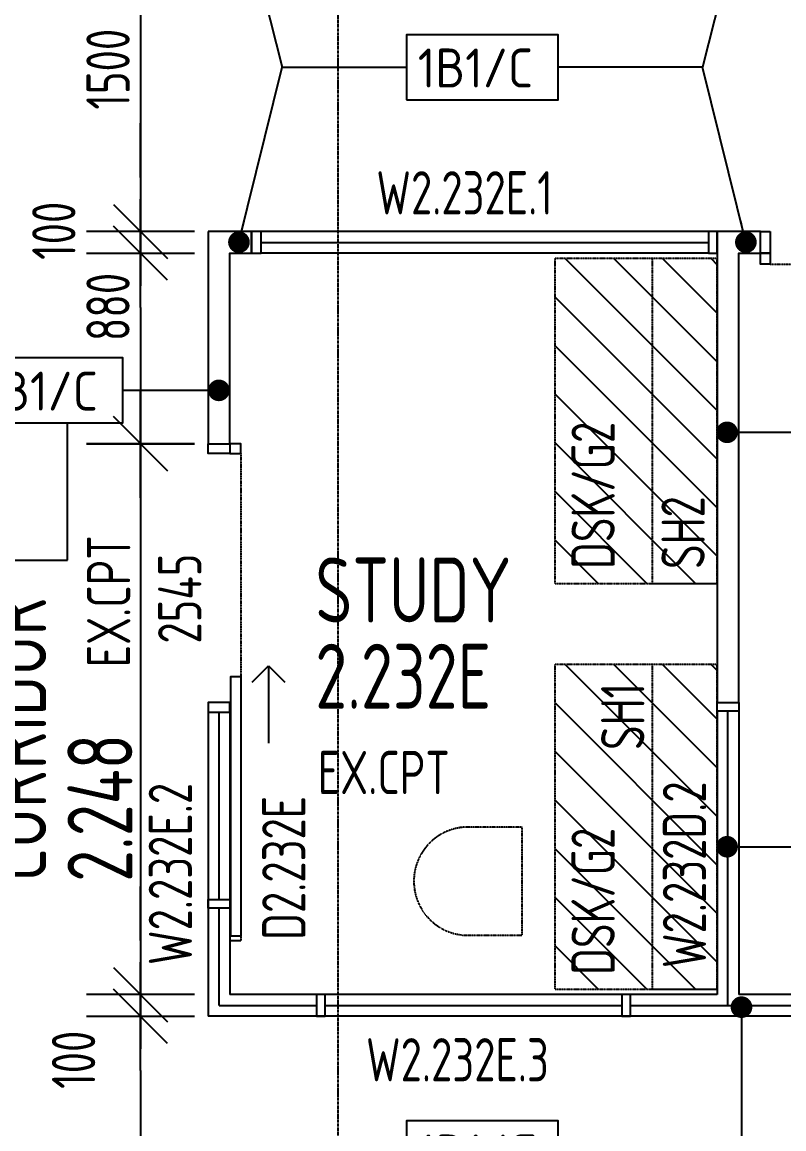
# Model space of a CAD drawing. Header units: millimetres. Extents: x -45258 to 103756, y -3540 to 105026.
# Drawn here: x 64314 to 67832, y 7473 to 12585 of the extents above; entities that cross this region are included whole.
import ezdxf
from ezdxf.enums import TextEntityAlignment as Align

# ---------------------------------------------------------------- set-up
doc = ezdxf.new("R2010")
doc.units = ezdxf.units.MM
doc.header["$LTSCALE"] = 0.4
doc.linetypes.add('BLD-80-FL-2$0$CENTER', pattern=[50.8, 31.75, -6.35, 6.35, -6.35])
doc.linetypes.add('BLD-80-FL-2$0$HIDDEN2', pattern=[4.7625, 3.175, -1.5875])
for name, color, linetype in [('BLD-80-FL-2$0$DO-LEAF-3CO', 3, 'Continuous'), ('BLD-80-FL-2$0$FU-EQPT-6H2', 6, 'BLD-80-FL-2$0$HIDDEN2'), ('BLD-80-FL-2$0$FU-EQPT-8H2', 8, 'BLD-80-FL-2$0$HIDDEN2'), ('BLD-80-FL-2$0$ST-GRID-9CE', 9, 'BLD-80-FL-2$0$CENTER'), ('BLD-80-FL-2$0$TX-ARRW-6CO', 6, 'Continuous'), ('BLD-80-FL-2$0$TX-ATTR-7CO', 7, 'Continuous'), ('BLD-80-FL-2$0$TX-DIMS-8C0-100', 8, 'Continuous'), ('BLD-80-FL-2$0$TX-RMNU-2C0-100', 2, 'Continuous'), ('BLD-80-FL-2$0$TX-ROOM-2CO-100', 2, 'Continuous'), ('BLD-80-FL-2$0$TX-ROOM-2CO-NEW', 2, 'Continuous'), ('BLD-80-FL-2$0$TX-TEXT-7C0-100', 7, 'Continuous'), ('BLD-80-FL-2$0$WA-PART-2C0-NEW', 2, 'Continuous'), ('BLD-80-FL-2$0$WA-TEXT-7CO', 7, 'Continuous'), ('BLD-80-FL-2$0$WN-NEW-6C0', 6, 'Continuous'), ('BLD-80-FL-2$0$WN-NEW-7C0', 7, 'Continuous'), ('XREF', 8, 'Continuous')]:
    doc.layers.add(name, color=color, linetype=linetype)
doc.layers.add('BLD-80-FL-2$0$DO-TEXT-7CO', color=7, linetype='Continuous', lineweight=25)
doc.layers.add('BLD-80-FL-2$0$WN-TEXT-7CO', color=7, linetype='Continuous', lineweight=25)
doc.layers.get('BLD-80-FL-2$0$WN-TEXT-7CO').off()
doc.styles.add('BLD-80-FL-2$0$Isocp2', font='isocp2.shx')
doc.styles.add('BLD-80-FL-2$0$STANDARD', font='isocp2.shx', dxfattribs={"width": 0.8})
doc.dimstyles.new('BLD-80-FL-2$0$ISO-25', dxfattribs={"dimtxt": 2.5, "dimasz": 2.5, "dimexe": 1.25, "dimexo": 0.625, "dimtad": 1, "dimtxsty": 'BLD-80-FL-2$0$STANDARD', "dimcen": 2.5, "dimadec": 0, "dimazin": 0, "dimtfac": 1, "dimtmove": 0, "dimatfit": 3, "dimfxl": 1, "dimarcsym": 0})
doc.dimstyles.new('BLD-80-FL-2$0$S2F-100', dxfattribs={"dimscale": 100, "dimtxt": 2, "dimasz": 2, "dimexe": 2, "dimexo": 5.5, "dimgap": 1, "dimtad": 1, "dimrnd": 1, "dimtxsty": 'BLD-80-FL-2$0$STANDARD', "dimcen": 2.5, "dimse1": 1, "dimse2": 1, "dimclrd": 6, "dimclre": 6, "dimclrt": 256, "dimadec": 0, "dimazin": 0, "dimtfac": 1, "dimtix": 1, "dimtmove": 0, "dimatfit": 3, "dimfxl": 2, "dimtolj": 1, "dimtzin": 0, "dimarcsym": 0})
doc.dimstyles.new('BLD-80-FL-2$0$TX-DIMS100', dxfattribs={"dimtxt": 200, "dimasz": 250, "dimexe": 125, "dimexo": 500, "dimgap": 50, "dimtad": 1, "dimdec": 1, "dimdsep": 46, "dimtxsty": 'BLD-80-FL-2$0$STANDARD', "dimblk1": 'BLD-80-FL-2$0$DIMTICK', "dimblk2": 'BLD-80-FL-2$0$DIMTICK', "dimsah": 1, "dimcen": 2.5, "dimse1": 1, "dimse2": 1, "dimclrd": 8, "dimclre": 8, "dimclrt": 2, "dimadec": 0, "dimazin": 0, "dimtfac": 1, "dimtdec": 1, "dimtmove": 2, "dimatfit": 3, "dimldrblk": 'BLD-80-FL-2$0$DIMTICK', "dimfxl": 1, "dimtolj": 1, "dimtzin": 0, "dimarcsym": 0})

# ---------------------------------------------------------------- blocks, each defined once
blk = doc.blocks.new('BLD-80-FL-2$0$RMIDEN-2')
at = {"layer": 'BLD-80-FL-2$0$TX-RMNU-2C0-100', "style": 'BLD-80-FL-2$0$STANDARD'}
blk.add_attdef('ROOMNUM', (-11.5, 487.7), '', height=300, dxfattribs=at)
at = {"layer": 'BLD-80-FL-2$0$TX-ROOM-2CO-100', "style": 'BLD-80-FL-2$0$STANDARD'}
for tag, p in [('ROOMNAM1', (-12.1, 1710.3)), ('ROOMNAM2', (-12.1, 1300.5)), ('ROOMNAM3', (-12.1, 892.8))]:
    blk.add_attdef(tag, p, '', height=300, dxfattribs=at)
at = {"layer": 'BLD-80-FL-2$0$TX-TEXT-7C0-100', "style": 'BLD-80-FL-2$0$STANDARD'}
blk.add_attdef('XX', (2, 157.6), '', height=200, dxfattribs=at)
blk = doc.blocks.new('BLD-80-FL-2$0$NOTE')
at = {"layer": 'BLD-80-FL-2$0$TX-ATTR-7CO', "style": 'BLD-80-FL-2$0$Isocp2'}
blk.add_attdef('WWW', text='', height=2, dxfattribs=at).set_placement((0, 0), align=Align.MIDDLE)
blk = doc.blocks.new('*U26')
blk.add_lwpolyline([(0, 372.5), (1500, 372.5), (1500, 1122.5), (0, 1122.5)], close=True)
at = {"layer": 'BLD-80-FL-2$0$TX-ATTR-7CO', "linetype": 'Continuous', "ltscale": 5, "style": 'BLD-80-FL-2$0$STANDARD', "width": 0.8}
for p in [(102.8, 780), (102.8, 533.3)]:
    blk.add_attdef('EQUIPMENT-TYPE', p, '', height=200, dxfattribs=at)
blk = doc.blocks.new('BLD-80-FL-2$0$_Open90')
at = {"color": 0, "linetype": 'ByBlock', "lineweight": -2}
for p, q in [((-0.5, 0.5), (0, 0)), ((0, 0), (-1, 0)), ((0, 0), (-0.5, -0.5))]:
    blk.add_line(p, q, dxfattribs=at)
blk = doc.blocks.new('*U30')
blk.add_lwpolyline([(0, 822.5), (1500, 822.5), (1500, 1122.5), (0, 1122.5)], close=True)
at = {"layer": 'BLD-80-FL-2$0$TX-ATTR-7CO', "linetype": 'Continuous', "ltscale": 5, "style": 'BLD-80-FL-2$0$STANDARD', "width": 0.8}
for p in [(102.8, 780), (102.8, 533.3)]:
    blk.add_attdef('EQUIPMENT-TYPE', p, '', height=200, dxfattribs=at)
blk = doc.blocks.new('*U34')
blk.add_lwpolyline([(0, 0), (7, 0), (7, 3), (0, 3)], close=True)
at = {"style": 'BLD-80-FL-2$0$Isocp2'}
blk.add_attdef('WALLCODE', (0.526, 0.565), '', height=1.8, dxfattribs=at)
blk = doc.blocks.new('BLD-80-FL-2$0$_Dot')
at = {"color": 0, "linetype": 'ByBlock', "lineweight": -2}
blk.add_line((-0.5, 0), (-1, 0), dxfattribs=at)
at = {"color": 0, "linetype": 'ByBlock', "const_width": 0.5}
blk.add_lwpolyline([(-0.25, 0, 1), (0.25, 0, 1)], format="xyb", close=True, dxfattribs=at)
blk = doc.blocks.new('BLD-80-FL-2$0$DIMTICK')
for p, q in [((0, 1), (0, -1)), ((-1, 0), (1, 0))]:
    blk.add_line(p, q)
at = {"color": 2, "linetype": 'Continuous'}
blk.add_line((-0.5, -0.5), (0.5, 0.5), dxfattribs=at)
blk = doc.blocks.new('*D114')
at = {"layer": 'BLD-80-FL-2$0$TX-DIMS-8C0-100', "color": 8, "lineweight": -2, "transparency": 16777216}
blk.add_line((69850, -2790.8), (68100, -2790.8), dxfattribs=at)
at = {"layer": 'Defpoints', "color": 0, "transparency": 16777216}
for p in [(67850, 8550), (70100, 8550), (67850, -2790.8)]:
    blk.add_point(p, dxfattribs=at)
at = {"layer": 'BLD-80-FL-2$0$TX-DIMS-8C0-100', "color": 8, "lineweight": -2, "transparency": 16777216, "xscale": 250, "yscale": 250, "zscale": 250, "rotation": 180}
blk.add_blockref('BLD-80-FL-2$0$DIMTICK', (67850, -2790.8), dxfattribs=at)
at = {"layer": 'BLD-80-FL-2$0$TX-DIMS-8C0-100', "color": 8, "lineweight": -2, "transparency": 16777216, "xscale": 250, "yscale": 250, "zscale": 250}
blk.add_blockref('BLD-80-FL-2$0$DIMTICK', (70100, -2790.8), dxfattribs=at)
at = {"layer": 'BLD-80-FL-2$0$TX-DIMS-8C0-100', "color": 2, "transparency": 16777216, "insert": (68975, -2640.7), "char_height": 200, "attachment_point": 5, "style": 'BLD-80-FL-2$0$STANDARD'}
blk.add_mtext('\\A1;2250', dxfattribs=at)
blk = doc.blocks.new('*D70')
at = {"layer": 'BLD-80-FL-2$0$TX-DIMS-8C0-100', "color": 8, "lineweight": -2, "transparency": 16777216}
for p, q in [((67500, -2790.8), (67250, -2790.8)), ((67850, -2790.8), (67750, -2790.8)), ((68100, -2790.8), (68350, -2790.8))]:
    blk.add_line(p, q, dxfattribs=at)
at = {"layer": 'Defpoints', "color": 0, "transparency": 16777216}
for p in [(67750, 8550), (67850, 8550), (67750, -2790.8)]:
    blk.add_point(p, dxfattribs=at)
at = {"layer": 'BLD-80-FL-2$0$TX-DIMS-8C0-100', "color": 8, "lineweight": -2, "transparency": 16777216, "xscale": 250, "yscale": 250, "zscale": 250}
blk.add_blockref('BLD-80-FL-2$0$DIMTICK', (67750, -2790.8), dxfattribs=at)
at = {"layer": 'BLD-80-FL-2$0$TX-DIMS-8C0-100', "color": 8, "lineweight": -2, "transparency": 16777216, "xscale": 250, "yscale": 250, "zscale": 250, "rotation": 180}
blk.add_blockref('BLD-80-FL-2$0$DIMTICK', (67850, -2790.8), dxfattribs=at)
at = {"layer": 'BLD-80-FL-2$0$TX-DIMS-8C0-100', "color": 2, "transparency": 16777216, "insert": (67800, -2420.9), "char_height": 200, "attachment_point": 5, "style": 'BLD-80-FL-2$0$STANDARD'}
blk.add_mtext('\\A1;100', dxfattribs=at)
blk = doc.blocks.new('*D115')
at = {"layer": 'BLD-80-FL-2$0$TX-DIMS-8C0-100', "color": 8, "lineweight": -2, "transparency": 16777216}
blk.add_line((67500, -2790.8), (65750, -2790.8), dxfattribs=at)
at = {"layer": 'Defpoints', "color": 0, "transparency": 16777216}
for p in [(65500, 8550), (67750, 8550), (65500, -2790.8)]:
    blk.add_point(p, dxfattribs=at)
at = {"layer": 'BLD-80-FL-2$0$TX-DIMS-8C0-100', "color": 8, "lineweight": -2, "transparency": 16777216, "xscale": 250, "yscale": 250, "zscale": 250, "rotation": 180}
blk.add_blockref('BLD-80-FL-2$0$DIMTICK', (65500, -2790.8), dxfattribs=at)
at = {"layer": 'BLD-80-FL-2$0$TX-DIMS-8C0-100', "color": 8, "lineweight": -2, "transparency": 16777216, "xscale": 250, "yscale": 250, "zscale": 250}
blk.add_blockref('BLD-80-FL-2$0$DIMTICK', (67750, -2790.8), dxfattribs=at)
at = {"layer": 'BLD-80-FL-2$0$TX-DIMS-8C0-100', "color": 2, "transparency": 16777216, "insert": (66625, -2640.7), "char_height": 200, "attachment_point": 5, "style": 'BLD-80-FL-2$0$STANDARD'}
blk.add_mtext('\\A1;2250', dxfattribs=at)
blk = doc.blocks.new('*D71')
at = {"layer": 'BLD-80-FL-2$0$TX-DIMS-8C0-100', "color": 8, "lineweight": -2, "transparency": 16777216}
for p, q in [((65150, -2790.8), (64900, -2790.8)), ((65500, -2790.8), (65400, -2790.8)), ((65750, -2790.8), (66000, -2790.8))]:
    blk.add_line(p, q, dxfattribs=at)
at = {"layer": 'Defpoints', "color": 0, "transparency": 16777216}
for p in [(65400, 8550), (65500, 8550), (65400, -2790.8)]:
    blk.add_point(p, dxfattribs=at)
at = {"layer": 'BLD-80-FL-2$0$TX-DIMS-8C0-100', "color": 8, "lineweight": -2, "transparency": 16777216, "xscale": 250, "yscale": 250, "zscale": 250}
blk.add_blockref('BLD-80-FL-2$0$DIMTICK', (65400, -2790.8), dxfattribs=at)
at = {"layer": 'BLD-80-FL-2$0$TX-DIMS-8C0-100', "color": 8, "lineweight": -2, "transparency": 16777216, "xscale": 250, "yscale": 250, "zscale": 250, "rotation": 180}
blk.add_blockref('BLD-80-FL-2$0$DIMTICK', (65500, -2790.8), dxfattribs=at)
at = {"layer": 'BLD-80-FL-2$0$TX-DIMS-8C0-100', "color": 2, "transparency": 16777216, "insert": (65450, -2420.9), "char_height": 200, "attachment_point": 5, "style": 'BLD-80-FL-2$0$STANDARD'}
blk.add_mtext('\\A1;100', dxfattribs=at)
blk = doc.blocks.new('*D116')
at = {"layer": 'BLD-80-FL-2$0$TX-DIMS-8C0-100', "color": 8, "lineweight": -2, "transparency": 16777216}
blk.add_line((65150, -2790.8), (64150, -2790.8), dxfattribs=at)
at = {"layer": 'Defpoints', "color": 0, "transparency": 16777216}
for p in [(63900, 8550), (65400, 8550), (63900, -2790.8)]:
    blk.add_point(p, dxfattribs=at)
at = {"layer": 'BLD-80-FL-2$0$TX-DIMS-8C0-100', "color": 8, "lineweight": -2, "transparency": 16777216, "xscale": 250, "yscale": 250, "zscale": 250, "rotation": 180}
blk.add_blockref('BLD-80-FL-2$0$DIMTICK', (63900, -2790.8), dxfattribs=at)
at = {"layer": 'BLD-80-FL-2$0$TX-DIMS-8C0-100', "color": 8, "lineweight": -2, "transparency": 16777216, "xscale": 250, "yscale": 250, "zscale": 250}
blk.add_blockref('BLD-80-FL-2$0$DIMTICK', (65400, -2790.8), dxfattribs=at)
at = {"layer": 'BLD-80-FL-2$0$TX-DIMS-8C0-100', "color": 2, "transparency": 16777216, "insert": (64650, -2640.8), "char_height": 200, "attachment_point": 5, "style": 'BLD-80-FL-2$0$STANDARD'}
blk.add_mtext('\\A1;1500', dxfattribs=at)
blk = doc.blocks.new('*D124')
at = {"layer": 'BLD-80-FL-2$0$TX-DIMS-8C0-100', "color": 8, "lineweight": -2, "transparency": 16777216}
blk.add_line((65087.2, 13325), (65087.2, 12325), dxfattribs=at)
at = {"layer": 'Defpoints', "color": 0, "transparency": 16777216}
for p in [(65500, 13575), (65087.2, 12075), (65500, 12075)]:
    blk.add_point(p, dxfattribs=at)
at = {"layer": 'BLD-80-FL-2$0$TX-DIMS-8C0-100', "color": 8, "lineweight": -2, "transparency": 16777216, "xscale": 250, "yscale": 250, "zscale": 250}
for p, rotation in [((65087.2, 13575), 90), ((65087.2, 12075), 270)]:
    blk.add_blockref('BLD-80-FL-2$0$DIMTICK', p, dxfattribs=dict(at, rotation=rotation))
at = {"layer": 'BLD-80-FL-2$0$TX-DIMS-8C0-100', "color": 2, "transparency": 16777216, "insert": (64937.2, 12825), "char_height": 200, "attachment_point": 5, "rotation": 90, "style": 'BLD-80-FL-2$0$STANDARD'}
blk.add_mtext('\\A1;1500', dxfattribs=at)
blk = doc.blocks.new('*D125')
at = {"layer": 'BLD-80-FL-2$0$TX-DIMS-8C0-100', "color": 8, "lineweight": -2, "transparency": 16777216}
for p, q in [((65087.2, 12325), (65087.2, 12575)), ((65087.2, 11975), (65087.2, 12075)), ((65087.2, 11725), (65087.2, 11475))]:
    blk.add_line(p, q, dxfattribs=at)
at = {"layer": 'Defpoints', "color": 0, "transparency": 16777216}
for p in [(65087.2, 12075), (65500, 12075), (65500, 11975)]:
    blk.add_point(p, dxfattribs=at)
at = {"layer": 'BLD-80-FL-2$0$TX-DIMS-8C0-100', "color": 8, "lineweight": -2, "transparency": 16777216, "xscale": 250, "yscale": 250, "zscale": 250}
for p, rotation in [((65087.2, 12075), 270), ((65087.2, 11975), 90)]:
    blk.add_blockref('BLD-80-FL-2$0$DIMTICK', p, dxfattribs=dict(at, rotation=rotation))
at = {"layer": 'BLD-80-FL-2$0$TX-DIMS-8C0-100', "color": 2, "transparency": 16777216, "insert": (64686.8, 12078.4), "char_height": 200, "attachment_point": 5, "rotation": 90, "style": 'BLD-80-FL-2$0$STANDARD'}
blk.add_mtext('\\A1;100', dxfattribs=at)
blk = doc.blocks.new('*D126')
at = {"layer": 'BLD-80-FL-2$0$TX-DIMS-8C0-100', "color": 8, "lineweight": -2, "transparency": 16777216}
blk.add_line((65087.2, 11725), (65087.2, 11345), dxfattribs=at)
at = {"layer": 'Defpoints', "color": 0, "transparency": 16777216}
for p in [(65500, 11975), (65087.2, 11095), (65500, 11095)]:
    blk.add_point(p, dxfattribs=at)
at = {"layer": 'BLD-80-FL-2$0$TX-DIMS-8C0-100', "color": 8, "lineweight": -2, "transparency": 16777216, "xscale": 250, "yscale": 250, "zscale": 250}
for p, rotation in [((65087.2, 11975), 90), ((65087.2, 11095), 270)]:
    blk.add_blockref('BLD-80-FL-2$0$DIMTICK', p, dxfattribs=dict(at, rotation=rotation))
at = {"layer": 'BLD-80-FL-2$0$TX-DIMS-8C0-100', "color": 2, "transparency": 16777216, "insert": (64937.2, 11726.6), "char_height": 200, "attachment_point": 5, "rotation": 90, "style": 'BLD-80-FL-2$0$STANDARD'}
blk.add_mtext('\\A1;880', dxfattribs=at)
blk = doc.blocks.new('*D80')
at = {"layer": 'BLD-80-FL-2$0$TX-DIMS-8C0-100', "color": 8, "lineweight": -2, "transparency": 16777216}
blk.add_line((65087.2, 10845), (65087.2, 8800), dxfattribs=at)
at = {"layer": 'Defpoints', "color": 0, "transparency": 16777216}
for p in [(65500, 11095), (65087.2, 8550), (65500, 8550)]:
    blk.add_point(p, dxfattribs=at)
at = {"layer": 'BLD-80-FL-2$0$TX-DIMS-8C0-100', "color": 8, "lineweight": -2, "transparency": 16777216, "xscale": 250, "yscale": 250, "zscale": 250}
for p, rotation in [((65087.2, 11095), 90), ((65087.2, 8550), 270)]:
    blk.add_blockref('BLD-80-FL-2$0$DIMTICK', p, dxfattribs=dict(at, rotation=rotation))
at = {"layer": 'BLD-80-FL-2$0$TX-DIMS-8C0-100', "color": 2, "transparency": 16777216, "insert": (65268.4, 10379.6), "char_height": 200, "attachment_point": 5, "rotation": 90, "style": 'BLD-80-FL-2$0$STANDARD'}
blk.add_mtext('\\A1;2545', dxfattribs=at)
blk = doc.blocks.new('*D127')
at = {"layer": 'BLD-80-FL-2$0$TX-DIMS-8C0-100', "color": 8, "lineweight": -2, "transparency": 16777216}
for p, q in [((65087.2, 8800), (65087.2, 9050)), ((65087.2, 8550), (65087.2, 8450)), ((65087.2, 8200), (65087.2, 7950))]:
    blk.add_line(p, q, dxfattribs=at)
at = {"layer": 'Defpoints', "color": 0, "transparency": 16777216}
for p in [(65500, 8550), (65087.2, 8450), (65500, 8450)]:
    blk.add_point(p, dxfattribs=at)
at = {"layer": 'BLD-80-FL-2$0$TX-DIMS-8C0-100', "color": 8, "lineweight": -2, "transparency": 16777216, "xscale": 250, "yscale": 250, "zscale": 250}
for p, rotation in [((65087.2, 8550), 270), ((65087.2, 8450), 90)]:
    blk.add_blockref('BLD-80-FL-2$0$DIMTICK', p, dxfattribs=dict(at, rotation=rotation))
at = {"layer": 'BLD-80-FL-2$0$TX-DIMS-8C0-100', "color": 2, "transparency": 16777216, "insert": (64778, 8249), "char_height": 200, "attachment_point": 5, "rotation": 90, "style": 'BLD-80-FL-2$0$STANDARD'}
blk.add_mtext('\\A1;100', dxfattribs=at)
blk = doc.blocks.new('*D131')
at = {"layer": 'BLD-80-FL-2$0$TX-DIMS-8C0-100', "color": 8, "lineweight": -2, "transparency": 16777216}
blk.add_line((65087.2, 8200), (65087.2, 7200), dxfattribs=at)
at = {"layer": 'Defpoints', "color": 0, "transparency": 16777216}
for p in [(65400, 8450), (65087.2, 6950), (65400, 6950)]:
    blk.add_point(p, dxfattribs=at)
at = {"layer": 'BLD-80-FL-2$0$TX-DIMS-8C0-100', "color": 8, "lineweight": -2, "transparency": 16777216, "xscale": 250, "yscale": 250, "zscale": 250}
for p, rotation in [((65087.2, 8450), 90), ((65087.2, 6950), 270)]:
    blk.add_blockref('BLD-80-FL-2$0$DIMTICK', p, dxfattribs=dict(at, rotation=rotation))
at = {"layer": 'BLD-80-FL-2$0$TX-DIMS-8C0-100', "color": 2, "transparency": 16777216, "insert": (64937.2, 7700), "char_height": 200, "attachment_point": 5, "rotation": 90, "style": 'BLD-80-FL-2$0$STANDARD'}
blk.add_mtext('\\A1;1475', dxfattribs=at)
blk = doc.blocks.new('BLD-80-FL-2', base_point=(226.58, 457.44))
at = {"layer": 'BLD-80-FL-2$0$FU-EQPT-8H2'}
h = blk.add_hatch(dxfattribs=at)
h.set_pattern_fill('ANSI31', color=256, scale=50, angle=90, style=0)
h.set_pattern_definition([(135, (-18884.3, -1584.33), (-112.2532, -112.2532), [])])
h.paths.add_polyline_path([(67749.99, 11950.03), (66999.99, 11950.03), (66999.99, 10450.03), (67749.99, 10450.03)])
h = blk.add_hatch(dxfattribs=at)
h.set_pattern_fill('ANSI31', color=256, scale=50, angle=90, style=0)
h.set_pattern_definition([(135, (-18884.3, -3459.34), (-112.2532, -112.2532), [])])
h.paths.add_polyline_path([(67749.99, 10075.01), (66999.99, 10075.01), (66999.99, 8575.01), (67749.99, 8575.01)])
at = {"layer": 'BLD-80-FL-2$0$DO-LEAF-3CO'}
blk.add_lwpolyline([(65504.99, 8820.03), (65504.99, 10020.03), (65549.99, 10020.03), (65549.99, 8820.03)], close=True, dxfattribs=at)
at = {"layer": 'BLD-80-FL-2$0$FU-EQPT-8H2'}
blk.add_lwpolyline([(66599.62, 8824.2), (66849.62, 8824.2), (66849.62, 9324.2), (66599.62, 9324.2, 1)], format="xyb", close=True, dxfattribs=at)
at = {"layer": 'BLD-80-FL-2$0$ST-GRID-9CE'}
blk.add_line((66000, -2523.99), (65999.97, 31750), dxfattribs=at)
at = {"layer": 'BLD-80-FL-2$0$WA-PART-2C0-NEW', "flags": 128}
for points in [[(65399.99, 12075.03), (65399.99, 11095.03), (65499.99, 11095.03), (65499.99, 11975.03), (65599.99, 11975.03), (65599.99, 12075.03), (65399.99, 12075.03)], [(67749.99, 12075.03), (67749.99, 9900.03), (67849.99, 9900.03), (67849.99, 11975.03), (67949.99, 11975.03), (67949.99, 12075.03), (67749.99, 12075.03)]]:
    blk.add_lwpolyline(points, dxfattribs=at)
at = {"layer": 'BLD-80-FL-2$0$WN-NEW-6C0'}
for p, q in [((67709.99, 12075.03), (65644.99, 12075.03)), ((67709.99, 11975.03), (65644.99, 11975.03)), ((65399.99, 9855.03), (65399.99, 8450.01)), ((65499.99, 9855.03), (65499.99, 8550.01)), ((67749.99, 9860.03), (67749.99, 8550.01)), ((67849.99, 9860.03), (67849.99, 8550.01)), ((67749.99, 8550.01), (65499.99, 8550.01)), ((70099.99, 8550.01), (67849.99, 8550.01)), ((72414.99, 8450.01), (65399.99, 8450.01))]:
    blk.add_line(p, q, dxfattribs=at)
at = {"layer": 'BLD-80-FL-2$0$WN-NEW-7C0'}
for p, q in [((65644.99, 12025.03), (67709.99, 12025.03)), ((65449.99, 8990.01), (65449.99, 9855.03)), ((67799.99, 8500.01), (67799.99, 9860.03)), ((65449.99, 8500.01), (65449.99, 8950.01)), ((65499.99, 8800.01), (65549.99, 8800.01)), ((65449.99, 8500.01), (65899.99, 8500.02)), ((65939.99, 8500.02), (67309.99, 8500.01)), ((67349.99, 8500.01), (68249.98, 8500.01))]:
    blk.add_line(p, q, dxfattribs=at)
at = {"layer": 'BLD-80-FL-2$0$WN-NEW-7C0', "linetype": 'BLD-80-FL-2$0$HIDDEN2'}
for p, q in [((67994.99, 11925.03), (70099.99, 11925.03)), ((65549.99, 11050.03), (65549.99, 8800.01))]:
    blk.add_line(p, q, dxfattribs=at)
at = {"layer": 'BLD-80-FL-2$0$WN-NEW-7C0'}
for points in [[(65644.99, 11975.03), (65644.99, 12075.03), (65599.99, 12075.03), (65599.99, 11975.03)], [(67709.99, 12075.03), (67709.99, 11975.03), (67749.99, 11975.03), (67749.99, 12075.03)], [(67994.99, 12075.03), (67994.99, 11975.03), (67949.99, 11975.03), (67949.99, 12075.03)], [(67994.99, 11975.03), (67994.99, 11925.03), (67949.99, 11925.03), (67949.99, 11975.03)], [(65399.99, 11095.03), (65499.99, 11095.03), (65499.99, 11050.03), (65399.99, 11050.03)], [(65499.99, 11050.03), (65549.99, 11050.03), (65549.99, 11095.03), (65499.99, 11095.03)], [(65399.98, 9855.03), (65499.98, 9855.03), (65499.98, 9900.03), (65399.98, 9900.03)], [(67749.99, 9900.03), (67849.99, 9900.03), (67849.99, 9860.03), (67749.99, 9860.03)], [(65399.99, 8990.01), (65499.99, 8990.01), (65499.99, 8950.01), (65399.99, 8950.01)], [(65899.99, 8550.01), (65899.99, 8450.01), (65939.99, 8450.01), (65939.99, 8550.01)], [(67309.99, 8550.01), (67309.99, 8450.01), (67349.99, 8450.01), (67349.99, 8550.01)]]:
    blk.add_lwpolyline(points, close=True, dxfattribs=at)
at = {"layer": 'BLD-80-FL-2$0$DO-TEXT-7CO'}
ref = blk.add_blockref('BLD-80-FL-2$0$NOTE', (65748.94, 9235.18), dxfattribs=dict(at, xscale=-50, yscale=50, zscale=50, rotation=90))
ref.add_attrib('WWW', 'D2.232E', (65848.94, 8803.15), dxfattribs={"layer": 'BLD-80-FL-2$0$TX-ATTR-7CO', "height": 200, "rotation": 90, "style": 'BLD-80-FL-2$0$Isocp2', "width": 0.8})
at = {"layer": 'BLD-80-FL-2$0$FU-EQPT-6H2'}
ref = blk.add_blockref('*U26', (68122.52, 10450.03), dxfattribs=dict(at, rotation=90))
ref.add_attrib('EQUIPMENT-TYPE', 'DSK/G2', (67277.48, 10516.5), dxfattribs={"layer": 'BLD-80-FL-2$0$TX-ATTR-7CO', "color": 0, "linetype": 'Continuous', "ltscale": 5, "height": 200, "rotation": 90, "style": 'BLD-80-FL-2$0$STANDARD', "width": 0.8})
ref = blk.add_blockref('*U30', (68572.52, 10450.03), dxfattribs=dict(at, rotation=90))
ref.add_attrib('EQUIPMENT-TYPE', 'SH2', (67692.8, 10516.49), dxfattribs={"layer": 'BLD-80-FL-2$0$TX-ATTR-7CO', "linetype": 'Continuous', "ltscale": 5, "height": 200, "rotation": 90, "style": 'BLD-80-FL-2$0$STANDARD', "width": 0.8})
ref = blk.add_blockref('*U26', (68122.52, 8575.01), dxfattribs=dict(at, rotation=90))
ref.add_attrib('EQUIPMENT-TYPE', 'DSK/G2', (67277.48, 8641.48), dxfattribs={"layer": 'BLD-80-FL-2$0$TX-ATTR-7CO', "color": 0, "linetype": 'Continuous', "ltscale": 5, "height": 200, "rotation": 90, "style": 'BLD-80-FL-2$0$STANDARD', "width": 0.8})
ref = blk.add_blockref('*U30', (68572.52, 8575.01), dxfattribs=dict(at, rotation=90))
ref.add_attrib('EQUIPMENT-TYPE', 'SH1', (67414.1, 9680.29), dxfattribs={"layer": 'BLD-80-FL-2$0$TX-ATTR-7CO', "linetype": 'Continuous', "ltscale": 5, "height": 200, "rotation": 90, "style": 'BLD-80-FL-2$0$STANDARD', "width": 0.8})
at = {"layer": 'BLD-80-FL-2$0$TX-ROOM-2CO-NEW'}
ref = blk.add_blockref('BLD-80-FL-2$0$RMIDEN-2', (65951.94, 9129.95), dxfattribs=dict(at, rotation=90))
ref.add_attrib('XX', 'EX.CPT', (65040.01, 10062.21), dxfattribs={"layer": 'BLD-80-FL-2$0$TX-TEXT-7C0-100', "height": 200, "rotation": 90, "style": 'BLD-80-FL-2$0$STANDARD', "width": 0.8})
ref.add_attrib('ROOMNUM', '2.248', (65050.05, 9071.11), dxfattribs={"layer": 'BLD-80-FL-2$0$TX-RMNU-2C0-100', "height": 300, "rotation": 90, "style": 'BLD-80-FL-2$0$STANDARD', "width": 0.8})
ref.add_attrib('ROOMNAM2', 'CORRIDOR', (64651.44, 9071.57), dxfattribs={"layer": 'BLD-80-FL-2$0$TX-ROOM-2CO-100', "height": 300, "rotation": 90, "style": 'BLD-80-FL-2$0$STANDARD', "width": 0.8})
ref = blk.add_blockref('BLD-80-FL-2$0$RMIDEN-2', (65953.28, 8968.81), dxfattribs=at)
ref.add_attrib('XX', 'EX.CPT', (65905.88, 9476.08), dxfattribs={"layer": 'BLD-80-FL-2$0$TX-TEXT-7C0-100', "height": 200, "style": 'BLD-80-FL-2$0$STANDARD', "width": 0.8})
ref.add_attrib('ROOMNUM', '2.232E', (65894.44, 9870.7), dxfattribs={"layer": 'BLD-80-FL-2$0$TX-RMNU-2C0-100', "height": 300, "style": 'BLD-80-FL-2$0$STANDARD', "width": 0.8})
ref.add_attrib('ROOMNAM2', 'STUDY', (65894.9, 10269.32), dxfattribs={"layer": 'BLD-80-FL-2$0$TX-ROOM-2CO-100', "height": 300, "style": 'BLD-80-FL-2$0$STANDARD', "width": 0.8})
at = {"layer": 'BLD-80-FL-2$0$WA-TEXT-7CO', "xscale": 100, "yscale": 100, "zscale": 100}
for p, values in [((66315.28, 12684.17), {'WALLCODE': '1B1/C'}), ((64305.57, 11191.43), {'WALLCODE': '1B1/C'}), ((66315.28, 7667.5), {'WALLCODE': '1B1/G'})]:
    blk.add_blockref('*U34', p, dxfattribs=at).add_auto_attribs(values)
at = {"layer": 'BLD-80-FL-2$0$WN-TEXT-7CO'}
ref = blk.add_blockref('BLD-80-FL-2$0$NOTE', (66377.5, 12253.99), dxfattribs=dict(at, xscale=50, yscale=50, zscale=50))
ref.add_attrib('WWW', 'W2.232E.1', (66175.92, 12153.99), dxfattribs={"layer": 'BLD-80-FL-2$0$TX-ATTR-7CO', "height": 200, "style": 'BLD-80-FL-2$0$Isocp2', "width": 0.8})
ref = blk.add_blockref('BLD-80-FL-2$0$NOTE', (65225.17, 8888.1), dxfattribs=dict(at, xscale=50, yscale=50, zscale=50, rotation=90))
ref.add_attrib('WWW', 'W2.232E.2', (65325.17, 8686.52), dxfattribs={"layer": 'BLD-80-FL-2$0$TX-ATTR-7CO', "height": 200, "rotation": 90, "style": 'BLD-80-FL-2$0$Isocp2', "width": 0.8})
ref = blk.add_blockref('BLD-80-FL-2$0$NOTE', (67599.31, 8874.21), dxfattribs=dict(at, xscale=50, yscale=50, zscale=50, rotation=90))
ref.add_attrib('WWW', 'W2.232D.2', (67699.31, 8672.62), dxfattribs={"layer": 'BLD-80-FL-2$0$TX-ATTR-7CO', "height": 200, "rotation": 90, "style": 'BLD-80-FL-2$0$Isocp2', "width": 0.8})
ref = blk.add_blockref('BLD-80-FL-2$0$NOTE', (66329.89, 8249.18), dxfattribs=dict(at, xscale=50, yscale=50, zscale=50))
ref.add_attrib('WWW', 'W2.232E.3', (66128.31, 8149.18), dxfattribs={"layer": 'BLD-80-FL-2$0$TX-ATTR-7CO', "height": 200, "style": 'BLD-80-FL-2$0$Isocp2', "width": 0.8})
at = {"layer": 'BLD-80-FL-2$0$TX-DIMS-8C0-100'}
dim = blk.add_linear_dim(base=(65087.17, 12075.03), p1=(65499.99, 13575.03), p2=(65499.99, 12075.03), angle=90, dimstyle='BLD-80-FL-2$0$TX-DIMS100', override={"dimfxl": 3}, dxfattribs=at)
dim.commit()
dim.dimension.update_dxf_attribs({"geometry": '*D124', "text_midpoint": (64937.17, 12825.03)})
for base, p1, p2, picture, middle in [((65087.17, 12075.03), (65499.99, 11975.03), (65499.99, 12075.03), '*D125', (64686.76, 12078.41)), ((65087.17, 11095.03), (65499.99, 11975.03), (65499.99, 11095.03), '*D126', (64937.17, 11726.56)), ((65087.17, 8550.01), (65499.99, 11095.03), (65499.99, 8550.01), '*D80', (65268.38, 10379.59)), ((65087.17, 8450.01), (65499.99, 8550.01), (65499.99, 8450.01), '*D127', (64778, 8249))]:
    dim = blk.add_linear_dim(base=base, p1=p1, p2=p2, angle=90, dimstyle='BLD-80-FL-2$0$TX-DIMS100', override={"dimfxl": 3}, dxfattribs=at)
    dim.commit()
    dim.dimension.update_dxf_attribs({"geometry": picture, "text_midpoint": middle, "dimtype": 128})
dim = blk.add_linear_dim(base=(65087.17, 6950.02), p1=(65399.99, 8450.01), p2=(65399.99, 6950.02), angle=90, text='1475', dimstyle='BLD-80-FL-2$0$TX-DIMS100', override={"dimfxl": 3}, dxfattribs=at)
dim.commit()
dim.dimension.update_dxf_attribs({"geometry": '*D131', "text_midpoint": (64937.17, 7700.02)})
for base, p1, p2, picture, middle in [((63899.99, -2790.75), (65399.99, 8550.01), (63899.99, 8550.01), '*D116', (64649.99, -2640.75)), ((65499.99, -2790.75), (67749.99, 8550.01), (65499.99, 8550.01), '*D115', (66624.99, -2640.73)), ((67849.99, -2790.75), (70099.99, 8550.01), (67849.99, 8550.01), '*D114', (68974.99, -2640.73))]:
    dim = blk.add_linear_dim(base=base, p1=p1, p2=p2, dimstyle='BLD-80-FL-2$0$TX-DIMS100', override={"dimfxl": 3}, dxfattribs=at)
    dim.commit()
    dim.dimension.update_dxf_attribs({"geometry": picture, "text_midpoint": middle})
for base, p1, p2, picture, middle in [((65399.99, -2790.75), (65499.99, 8550.01), (65399.99, 8550.01), '*D71', (65449.99, -2420.95)), ((67749.99, -2790.75), (67849.99, 8550.01), (67749.99, 8550.01), '*D70', (67799.99, -2420.95))]:
    dim = blk.add_linear_dim(base=base, p1=p1, p2=p2, dimstyle='BLD-80-FL-2$0$TX-DIMS100', override={"dimfxl": 3}, dxfattribs=at)
    dim.commit()
    dim.dimension.update_dxf_attribs({"geometry": picture, "text_midpoint": middle, "dimtype": 128})
at = {"layer": 'BLD-80-FL-2$0$TX-ARRW-6CO'}
blk.add_leader([(65678.27, 10069.24), (65678.27, 9711.26)], dimstyle='BLD-80-FL-2$0$S2F-100', override={"dimscale": 50, "dimasz": 3, "dimldrblk": 'BLD-80-FL-2$0$_Open90'}, dxfattribs=at)
at = {"layer": 'BLD-80-FL-2$0$WA-TEXT-7CO'}
for points in [[(65541.78, 13625.54), (65741.78, 12834.17), (66315.28, 12834.17)], [(67882.96, 13625.54), (67682.96, 12834.17), (67015.28, 12834.17)], [(65541.78, 12025.96), (65741.78, 12834.17)], [(67882.96, 12025.96), (67682.96, 12834.17)], [(65449.16, 11341.43), (65005.57, 11341.43)], [(63852.54, 10556.82), (64750.58, 10556.82), (64750.58, 11191.43)], [(67796.16, 11147.6), (68267.33, 11147.6)], [(67796.16, 9233.21), (68267.33, 9233.21)], [(67862.71, 8492.2), (67862.71, 7817.5), (67015.28, 7817.5)]]:
    blk.add_leader(points, dimstyle='BLD-80-FL-2$0$ISO-25', override={"dimasz": 100, "dimtad": 0, "dimldrblk": 'BLD-80-FL-2$0$_Dot'}, dxfattribs=at)

msp = doc.modelspace()

# ---------------------------------------------------------------- block references
at = {"layer": 'XREF'}
msp.add_blockref('BLD-80-FL-2', (0, 0), dxfattribs=at)

doc.saveas('drawing.dxf')
